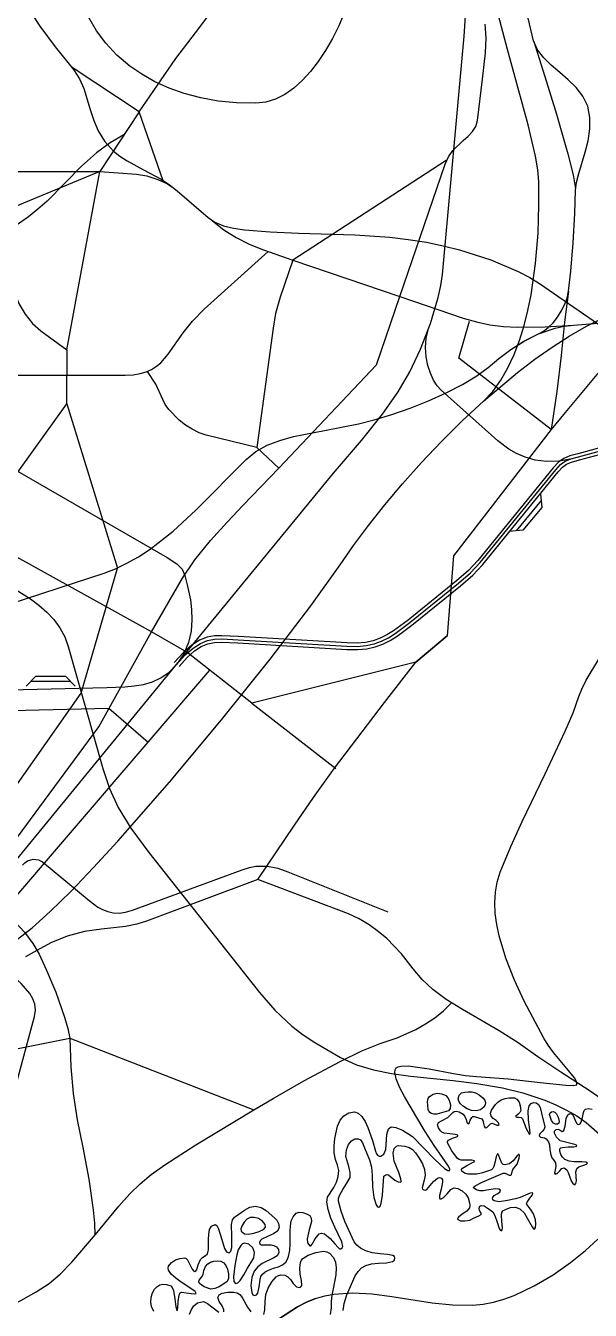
# Model space of a CAD drawing. Header units: inches. Extents: x 14835060 to 15200370, y 4673777 to 4962097.
# Drawn here: x 14918556 to 14933295, y 4712085 to 4745625 of the extents above; entities that cross this region are included whole.
import ezdxf

# ---------------------------------------------------------------- set-up
doc = ezdxf.new("R2010")
doc.units = ezdxf.units.IN
doc.header["$MEASUREMENT"] = 0
for name, color, linetype in [('100m', 7, 'Continuous'), ('200m', 7, 'Continuous'), ('9x', 7, 'Continuous'), ('9xx', 7, 'Continuous'), ('9xxÃ¦Â·Âµ', 7, 'Continuous'), ('9xÃ¦Â·Âµ', 7, 'Continuous'), ('Ã¥Â·ÂžÃ¥Â¢Âƒ', 7, 'Continuous'), ('Ã¦Â²Â³Ã¥Â·ÂÃ£ÂƒÂ»Ã¦Â¹Â–Ã¦Â²Â¼', 7, 'Continuous'), ('Ã¦ÂµÂ¦Ã¥Â·ÂžÃ¥Â¸Â‚Ã©ÂÂ“', 7, 'Continuous'), ('Ã¦ÂµÂ¦Ã¥Â·ÂžÃ¦Â¸Â¯Ã§Â·Âš', 7, 'Continuous'), ('Ã¦ÂµÂ¦Ã¥Â·ÂžÃ§Â’Â°Ã§Â·Âš', 7, 'Continuous'), ('Ã¨Â»ÂŠÃ¥Â»Â\xa0', 7, 'Continuous'), ('Ã¨Â‡ÂªÃ¨Â½Â‰Ã¨Â»ÂŠÃ©ÂÂ“Ã£ÂƒÂ»Ã§Â™Â»Ã¥Â±Â±Ã©ÂÂ“', 7, 'Continuous'), ('Ã©Â«Â˜Ã©Â€ÂŸÃ©ÂÂ“Ã¨Â·Â¯', 7, 'Continuous'), ('Ã©ÂÂ’Ã§Â©ÂºÃ¦Â€Â¥Ã¨Â¡ÂŒ', 7, 'Continuous')]:
    doc.layers.add(name, color=color, linetype=linetype)

msp = doc.modelspace()

# ---------------------------------------------------------------- linework, layer by layer
at = {"layer": '100m'}
for points in [[(14927020, 4746315), (14926730, 4745617), (14926564, 4745288), (14926385, 4744977), (14926194, 4744688), (14925991, 4744425), (14925777, 4744192), (14925552, 4743992), (14925318, 4743828), (14925075, 4743706), (14924824, 4743628), (14924566, 4743599)], [(14924566, 4743599), (14924059, 4743610), (14923579, 4743657), (14923125, 4743739), (14922697, 4743852), (14922297, 4743993), (14921926, 4744162), (14921584, 4744355), (14921272, 4744570), (14920935, 4744855), (14920645, 4745165), (14920402, 4745494), (14920207, 4745839)], [(14921901, 4712058), (14921841, 4712188), (14921823, 4712297), (14921835, 4712431), (14921869, 4712544), (14921920, 4712635), (14921981, 4712702), (14922055, 4712750), (14922138, 4712771), (14922233, 4712763), (14922344, 4712724), (14922383, 4712681), (14922411, 4712601), (14922447, 4712385), (14922473, 4712175), (14922507, 4712071), (14922527, 4712143), (14922537, 4712315), (14922560, 4712489), (14922585, 4712543), (14922623, 4712561), (14922872, 4712522), (14922958, 4712515), (14923002, 4712528), (14922982, 4712573), (14922896, 4712640), (14922617, 4712821), (14922471, 4712926), (14922351, 4713033), (14922281, 4713137), (14922272, 4713187), (14922284, 4713235), (14922362, 4713337), (14922465, 4713403), (14922584, 4713439), (14922712, 4713455), (14922749, 4713441), (14922782, 4713402), (14922843, 4713280), (14922903, 4713157), (14922934, 4713116), (14922967, 4713101), (14922998, 4713116), (14923020, 4713154), (14923057, 4713274), (14923118, 4713410), (14923171, 4713467), (14923244, 4713507), (14923300, 4713562), (14923324, 4713660), (14923328, 4713930), (14923333, 4714070), (14923355, 4714193), (14923407, 4714284), (14923501, 4714327), (14923549, 4714299), (14923590, 4714216), (14923665, 4713956), (14923748, 4713696), (14923801, 4713614), (14923864, 4713587), (14923914, 4713628), (14923935, 4713725), (14923933, 4714016), (14923931, 4714326), (14923954, 4714445), (14924005, 4714518), (14924264, 4714698), (14924409, 4714774), (14924554, 4714806), (14924699, 4714773), (14924833, 4714692), (14925063, 4714493), (14925113, 4714438), (14925159, 4714356), (14925176, 4714259), (14925140, 4714158), (14925028, 4714080), (14924866, 4714011), (14924720, 4713939), (14924674, 4713898), (14924658, 4713852), (14924671, 4713814), (14924706, 4713795), (14924821, 4713792), (14924966, 4713791), (14925037, 4713776), (14925102, 4713742), (14925159, 4713669), (14925163, 4713587), (14925119, 4713509), (14925030, 4713452), (14924731, 4713307), (14924615, 4713217), (14924521, 4713105), (14924460, 4712941), (14924434, 4712731), (14924456, 4712548), (14924489, 4712491), (14924537, 4712470), (14924585, 4712487), (14924617, 4712537), (14924649, 4712699), (14924675, 4712886), (14924698, 4712968), (14924736, 4713031), (14924805, 4713086), (14924890, 4713132), (14925027, 4713185), (14925152, 4713223), (14925262, 4713271), (14925350, 4713344), (14925407, 4713456), (14925447, 4713645), (14925463, 4713824), (14925463, 4714149), (14925467, 4714291), (14925488, 4714419), (14925535, 4714530), (14925620, 4714622), (14925693, 4714647), (14925789, 4714640), (14925888, 4714608), (14925972, 4714560), (14926012, 4714495), (14926014, 4714405), (14925955, 4714182), (14925904, 4713949), (14925915, 4713849), (14925969, 4713769), (14925997, 4713771), (14926031, 4713810), (14926113, 4713950), (14926220, 4714078), (14926282, 4714103), (14926352, 4714083), (14926503, 4713959), (14926622, 4713825), (14926713, 4713721), (14926749, 4713693), (14926779, 4713688), (14926816, 4713712), (14926832, 4713752), (14926809, 4713875), (14926628, 4714257), (14926525, 4714488), (14926450, 4714716), (14926417, 4714911), (14926438, 4715041), (14926597, 4715295), (14926667, 4715431), (14926716, 4715578), (14926726, 4715733), (14926694, 4715876), (14926647, 4716025), (14926610, 4716197), (14926607, 4716379), (14926628, 4716574), (14926697, 4716896), (14926763, 4717047), (14926864, 4717164), (14926993, 4717239), (14927142, 4717265), (14927239, 4717233), (14927330, 4717145), (14927414, 4717015), (14927490, 4716858), (14927613, 4716518), (14927690, 4716238), (14927715, 4716174), (14927748, 4716131), (14927787, 4716110), (14927828, 4716108), (14927907, 4716161), (14927958, 4716280), (14927984, 4716673), (14928031, 4716821), (14928100, 4716877), (14928218, 4716857), (14928388, 4716785), (14928656, 4716619), (14929232, 4716025), (14929488, 4715791), (14929575, 4715732), (14929623, 4715729), (14929626, 4715773), (14929592, 4715849), (14929436, 4716079), (14929215, 4716390), (14928984, 4716755), (14928736, 4717166), (14928441, 4717666), (14928317, 4717909), (14928230, 4718125), (14928195, 4718298), (14928202, 4718364), (14928229, 4718412), (14928277, 4718443), (14928345, 4718462), (14928538, 4718467), (14929085, 4718387), (14929727, 4718264), (14930040, 4718215), (14930324, 4718189), (14931148, 4718127), (14931989, 4718035), (14932652, 4717966), (14932856, 4717957), (14932944, 4717975), (14932941, 4718046), (14932881, 4718154), (14932642, 4718453), (14932337, 4718818), (14932195, 4719008), (14932079, 4719194), (14931572, 4720154), (14931315, 4720703), (14931087, 4721278), (14930912, 4721863), (14930852, 4722154), (14930814, 4722442), (14930801, 4722725), (14930816, 4723001), (14930862, 4723267), (14930943, 4723523), (14931221, 4724193), (14931517, 4724850), (14932113, 4726096), (14932637, 4727202), (14932843, 4727683), (14932996, 4728107), (14933072, 4728303), (14933188, 4728536), (14933521, 4729082)]]:
    msp.add_lwpolyline(points, dxfattribs=at)
at = {"layer": '200m'}
for points in [[(14929593, 4717289), (14929289, 4717209), (14929210, 4717205), (14929139, 4717223), (14929085, 4717266), (14929058, 4717332), (14929048, 4717535), (14929064, 4717612), (14929100, 4717668), (14929191, 4717726), (14929300, 4717752), (14929415, 4717741), (14929522, 4717690), (14929576, 4717635), (14929613, 4717569), (14929646, 4717448), (14929634, 4717351), (14929593, 4717289)], [(14930083, 4717342), (14929985, 4717403), (14929910, 4717474), (14929862, 4717545), (14929844, 4717609), (14929869, 4717706), (14929936, 4717760), (14930023, 4717783), (14930107, 4717790), (14930201, 4717786), (14930298, 4717762), (14930397, 4717713), (14930493, 4717632), (14930540, 4717571), (14930561, 4717512), (14930554, 4717451), (14930514, 4717388), (14930425, 4717323), (14930313, 4717297), (14930194, 4717305), (14930083, 4717342)], [(14926847, 4712084), (14926869, 4712261), (14926938, 4712487), (14927158, 4712983), (14927231, 4713100), (14927322, 4713192), (14927436, 4713258), (14927582, 4713301), (14927769, 4713317), (14927971, 4713325), (14928131, 4713359), (14928179, 4713397), (14928195, 4713453), (14928180, 4713491), (14928139, 4713517), (14928000, 4713542), (14927809, 4713557), (14927599, 4713589), (14927434, 4713640), (14927300, 4713709), (14927197, 4713789), (14927130, 4713876), (14926885, 4714402), (14926790, 4714675), (14926725, 4714935), (14926725, 4715006), (14926748, 4715082), (14926836, 4715241), (14926943, 4715402), (14927023, 4715553), (14927026, 4715680), (14926988, 4715839), (14926916, 4716099), (14926929, 4716272), (14926981, 4716415), (14927059, 4716514), (14927149, 4716560), (14927231, 4716566), (14927294, 4716539), (14927352, 4716454), (14927418, 4716288), (14927529, 4716011), (14927581, 4715822), (14927600, 4715614), (14927607, 4715307), (14927643, 4715031), (14927701, 4714836), (14927737, 4714785), (14927776, 4714774), (14927809, 4714807), (14927836, 4714877), (14927870, 4715094), (14927905, 4715586), (14927958, 4715626), (14928000, 4715631), (14928033, 4715617), (14928190, 4715484), (14928279, 4715436), (14928349, 4715430), (14928361, 4715458), (14928352, 4715517), (14928293, 4715685), (14928171, 4715977), (14928145, 4716184), (14928178, 4716308), (14928236, 4716368), (14928282, 4716386), (14928455, 4716368), (14928562, 4716336), (14928653, 4716284), (14928735, 4716195), (14928827, 4716060), (14928911, 4715907), (14928966, 4715765), (14928980, 4715617), (14928960, 4715479), (14928902, 4715282), (14928912, 4715250), (14928945, 4715227), (14928989, 4715222), (14929031, 4715241), (14929203, 4715446), (14929308, 4715534), (14929359, 4715550), (14929406, 4715537), (14929433, 4715496), (14929437, 4715427), (14929404, 4715250), (14929362, 4715081), (14929355, 4715023), (14929366, 4714996), (14929404, 4714998), (14929450, 4715026), (14929555, 4715129), (14929657, 4715237), (14929735, 4715287), (14929835, 4715263), (14929949, 4715201), (14930047, 4715115), (14930102, 4715021), (14930142, 4714887), (14930153, 4714820), (14930143, 4714758), (14930068, 4714676), (14929951, 4714596), (14929853, 4714521), (14929831, 4714486), (14929837, 4714453), (14929903, 4714424), (14930019, 4714420), (14930146, 4714441), (14930246, 4714488), (14930388, 4714554), (14930444, 4714584), (14930447, 4714618), (14930404, 4714688), (14930392, 4714754), (14930408, 4714804), (14930449, 4714825), (14930526, 4714810), (14930603, 4714764), (14930748, 4714657), (14930804, 4714558), (14930860, 4714386), (14930915, 4714225), (14930944, 4714175), (14930973, 4714160), (14930994, 4714184), (14931000, 4714239), (14930987, 4714403), (14930977, 4714575), (14930986, 4714641), (14931012, 4714679), (14931098, 4714725), (14931214, 4714767), (14931340, 4714778), (14931458, 4714733), (14931564, 4714626), (14931650, 4714493), (14931776, 4714262), (14931814, 4714211), (14931842, 4714206), (14931867, 4714249), (14931876, 4714330), (14931860, 4714449), (14931812, 4714603), (14931734, 4714730), (14931635, 4714847), (14931628, 4714874), (14931645, 4714912), (14931715, 4715010), (14931784, 4715104), (14931798, 4715137), (14931789, 4715156), (14931721, 4715142), (14931604, 4715091), (14931467, 4715033), (14931342, 4714998), (14931136, 4714953), (14930916, 4714920), (14930786, 4714941), (14930750, 4714973), (14930743, 4715022), (14930784, 4715079), (14930860, 4715128), (14930930, 4715173), (14930950, 4715218), (14930903, 4715248), (14930812, 4715255), (14930596, 4715222), (14930503, 4715205), (14930408, 4715208), (14930320, 4715230), (14930250, 4715271), (14930247, 4715300), (14930288, 4715338), (14930474, 4715433), (14931024, 4715666), (14931068, 4715663), (14931123, 4715639), (14931177, 4715614), (14931217, 4715610), (14931238, 4715635), (14931246, 4715675), (14931272, 4715758), (14931389, 4715901), (14931440, 4716060), (14931447, 4716130), (14931434, 4716162), (14931373, 4716111), (14931284, 4715991), (14931182, 4715911), (14931064, 4715882), (14931021, 4715892), (14930987, 4715924), (14930939, 4716028), (14930905, 4716131), (14930888, 4716162), (14930869, 4716169), (14930834, 4716102), (14930811, 4715972), (14930778, 4715837), (14930751, 4715786), (14930714, 4715756), (14930483, 4715677), (14930334, 4715641), (14930102, 4715636), (14930007, 4715662), (14929941, 4715714), (14929932, 4715758), (14929961, 4715800), (14930086, 4715877), (14930222, 4715941), (14930264, 4715966), (14930274, 4715985), (14930200, 4716006), (14930065, 4716004), (14929924, 4716008), (14929867, 4716021), (14929830, 4716045), (14929680, 4716253), (14929569, 4716455), (14929566, 4716496), (14929593, 4716529), (14929695, 4716579), (14929802, 4716617), (14929833, 4716635), (14929838, 4716655), (14929764, 4716679), (14929627, 4716690), (14929481, 4716712), (14929422, 4716734), (14929381, 4716768), (14929330, 4716853), (14929310, 4716928), (14929333, 4716989), (14929411, 4717031), (14929575, 4717119), (14929706, 4717249), (14929738, 4717272), (14929791, 4717281), (14929869, 4717263), (14929974, 4717207), (14930023, 4717146), (14930050, 4717065), (14930072, 4716991), (14930102, 4716950), (14930133, 4716975), (14930161, 4717047), (14930200, 4717120), (14930228, 4717141), (14930264, 4717143), (14930460, 4717084), (14930490, 4717042), (14930507, 4716966), (14930525, 4716890), (14930552, 4716847), (14930593, 4716860), (14930643, 4716907), (14930693, 4716953), (14930730, 4716968), (14930855, 4716920), (14930895, 4716916), (14930915, 4716928), (14930899, 4716982), (14930833, 4717039), (14930755, 4717096), (14930704, 4717151), (14930691, 4717231), (14930716, 4717309), (14930816, 4717460), (14930879, 4717522), (14930970, 4717578), (14931072, 4717618), (14931168, 4717634), (14931312, 4717630), (14931377, 4717597), (14931434, 4717517), (14931463, 4717422), (14931477, 4717300), (14931458, 4717248), (14931411, 4717203), (14931344, 4717141), (14931373, 4717128), (14931432, 4717127), (14931492, 4717120), (14931526, 4717087), (14931620, 4716831), (14931710, 4716677), (14931725, 4716711), (14931717, 4716800), (14931680, 4717056), (14931672, 4717291), (14931696, 4717422), (14931750, 4717484), (14931813, 4717511), (14931881, 4717502), (14931946, 4717459), (14931982, 4717381), (14932021, 4717236), (14932111, 4716876), (14932093, 4716815), (14932034, 4716754), (14931977, 4716695), (14931963, 4716638), (14931997, 4716604), (14932045, 4716594), (14932098, 4716588), (14932146, 4716562), (14932203, 4716485), (14932230, 4716406), (14932239, 4716274), (14932261, 4716141), (14932291, 4716069), (14932335, 4716015), (14932382, 4715938), (14932393, 4715842), (14932366, 4715709), (14932359, 4715664), (14932377, 4715638), (14932429, 4715657), (14932490, 4715722), (14932554, 4715786), (14932615, 4715805), (14932682, 4715754), (14932715, 4715679), (14932791, 4715462), (14932840, 4715392), (14932887, 4715365), (14932921, 4715393), (14932935, 4715466), (14932920, 4715699), (14932939, 4715788), (14932995, 4715835), (14933126, 4715878), (14933191, 4715903), (14933219, 4715927), (14933176, 4715950), (14933077, 4715961), (14932873, 4715965), (14932742, 4715979), (14932626, 4716024), (14932571, 4716081), (14932528, 4716157), (14932502, 4716236), (14932499, 4716304), (14932522, 4716327), (14932572, 4716340), (14932718, 4716349), (14932867, 4716353), (14932946, 4716375), (14932936, 4716394), (14932894, 4716412), (14932751, 4716450), (14932506, 4716512), (14932411, 4716608), (14932358, 4716712), (14932361, 4716765), (14932400, 4716805), (14932455, 4716818), (14932505, 4716788), (14932560, 4716751), (14932602, 4716779), (14932641, 4716893), (14932642, 4716893)], [(14932642, 4716893), (14932668, 4717095), (14932711, 4717187), (14932746, 4717214), (14932792, 4717220), (14932825, 4717204), (14932851, 4717169), (14932891, 4717068), (14932932, 4716972), (14932958, 4716942), (14932992, 4716935), (14933032, 4716956), (14933059, 4716997), (14933089, 4717120), (14933114, 4717249), (14933134, 4717301), (14933165, 4717334), (14933246, 4717355), (14933339, 4717334)], [(14932442, 4716946), (14932387, 4716949), (14932337, 4716974), (14932278, 4717040), (14932232, 4717200), (14932250, 4717240), (14932283, 4717265), (14932323, 4717273), (14932366, 4717261), (14932412, 4717214), (14932454, 4717127), (14932478, 4717019), (14932472, 4716971), (14932442, 4716946), (14932442, 4716946)], [(14924740, 4714409), (14924633, 4714479), (14924520, 4714511), (14924413, 4714505), (14924326, 4714463), (14924258, 4714390), (14924204, 4714300), (14924176, 4714213), (14924182, 4714151), (14924264, 4714084), (14924376, 4714071), (14924508, 4714096), (14924650, 4714144), (14924763, 4714199), (14924816, 4714259), (14924809, 4714328), (14924740, 4714409), (14924740, 4714409)], [(14924254, 4713011), (14924343, 4713182), (14924437, 4713327), (14924509, 4713459), (14924530, 4713593), (14924482, 4713720), (14924384, 4713808), (14924269, 4713835), (14924216, 4713819), (14924170, 4713779), (14924106, 4713666), (14924067, 4713536), (14924014, 4713257), (14923980, 4712958), (14923993, 4712841), (14924032, 4712789), (14924092, 4712806), (14924156, 4712861), (14924254, 4713011)], [(14923210, 4713125), (14923254, 4713230), (14923311, 4713300), (14923382, 4713344), (14923468, 4713371), (14923561, 4713380), (14923649, 4713364), (14923724, 4713322), (14923780, 4713257), (14923823, 4713157), (14923851, 4713030), (14923852, 4712909), (14923810, 4712825), (14923609, 4712700), (14923491, 4712653), (14923390, 4712639), (14923215, 4712698), (14923090, 4712783), (14923073, 4712825), (14923087, 4712872), (14923156, 4712957), (14923191, 4713024), (14923210, 4713125)], [(14924776, 4711978), (14924800, 4712096), (14924807, 4712312), (14924826, 4712495), (14924883, 4712661), (14924980, 4712828), (14925097, 4712957), (14925157, 4712996), (14925216, 4713012), (14925317, 4713003), (14925397, 4712962), (14925467, 4712888), (14925539, 4712783), (14925623, 4712696), (14925706, 4712678), (14925739, 4712696), (14925761, 4712732), (14925759, 4712860), (14925725, 4713029), (14925710, 4713193), (14925727, 4713335), (14925753, 4713392), (14925793, 4713437), (14925933, 4713521), (14926129, 4713597), (14926330, 4713627), (14926418, 4713612), (14926489, 4713573), (14926587, 4713462), (14926643, 4713340), (14926662, 4713194), (14926651, 4713012), (14926578, 4712642), (14926546, 4712477), (14926532, 4712317), (14926527, 4712146), (14926504, 4711977)], [(14922831, 4711986), (14922881, 4712105), (14922944, 4712205), (14923041, 4712278), (14923196, 4712317), (14923304, 4712265), (14923453, 4712146), (14923597, 4712034)], [(14923726, 4712049), (14923731, 4712097), (14923682, 4712205), (14923609, 4712316), (14923574, 4712419), (14923609, 4712488), (14923682, 4712531), (14923833, 4712563), (14923977, 4712562), (14924077, 4712541), (14924148, 4712496), (14924206, 4712418), (14924344, 4712170), (14924435, 4712046)]]:
    msp.add_lwpolyline(points, dxfattribs=at)
at = {"layer": '9x'}
for points in [[(14918756, 4745862), (14918921, 4745611), (14919324, 4745074), (14919801, 4744481), (14919961, 4744240), (14920075, 4743981), (14920242, 4743433), (14920332, 4743153), (14920450, 4742876), (14920615, 4742607), (14920845, 4742351), (14921010, 4742219), (14921201, 4742096), (14921634, 4741863), (14922089, 4741614), (14922307, 4741474), (14922509, 4741316), (14923315, 4740613), (14923497, 4740493), (14923720, 4740403), (14923979, 4740338), (14924271, 4740293), (14924935, 4740241), (14925674, 4740210), (14927149, 4740165), (14928058, 4740101), (14928536, 4740046), (14929020, 4739969), (14929453, 4739880), (14929881, 4739772), (14930696, 4739510), (14931412, 4739208), (14931714, 4739049), (14931971, 4738890), (14933507, 4737836)], [(14931938, 4737576), (14932069, 4737647), (14932198, 4737746), (14932322, 4737869), (14932437, 4738011), (14932538, 4738169), (14932623, 4738338), (14932688, 4738513), (14932728, 4738691), (14932787, 4739215), (14932845, 4739953), (14932890, 4740720), (14932908, 4741332), (14932932, 4741530), (14932994, 4741766), (14933162, 4742322), (14933237, 4742623), (14933283, 4742930), (14933285, 4743232), (14933226, 4743523), (14933101, 4743784), (14932925, 4744011), (14932717, 4744214), (14932495, 4744404), (14932276, 4744591), (14932078, 4744785), (14931919, 4744995), (14931816, 4745233), (14931639, 4745968)], [(14914940, 4729485), (14920605, 4731333), (14920900, 4731445), (14921200, 4731588), (14921502, 4731761), (14921805, 4731961), (14922407, 4732431), (14922994, 4732978), (14924313, 4734303), (14924564, 4734508), (14924856, 4734670), (14925186, 4734797), (14925548, 4734898), (14926355, 4735060), (14927241, 4735228), (14927655, 4735330), (14928112, 4735470), (14928590, 4735639), (14929071, 4735832), (14929535, 4736041), (14929962, 4736261), (14930333, 4736484), (14930627, 4736703), (14930909, 4736937), (14931222, 4737170), (14931565, 4737389), (14931938, 4737576), (14932378, 4737729), (14932612, 4737779), (14932859, 4737809), (14935008, 4737978)], [(14907341, 4713818), (14911799, 4715013), (14911957, 4715069), (14912111, 4715149), (14912256, 4715247), (14912382, 4715358), (14913252, 4716224), (14913342, 4716334), (14913406, 4716454), (14913444, 4716574), (14913457, 4716685), (14913457, 4718884), (14915447, 4721712), (14920005, 4728194), (14920956, 4731461)]]:
    msp.add_lwpolyline(points, dxfattribs=at)
at = {"layer": '9xx'}
for points in [[(14906493, 4746336), (14910908, 4743787), (14911500, 4743467), (14912298, 4743077), (14913159, 4742705), (14913570, 4742552), (14913944, 4742436), (14914827, 4742234), (14915932, 4742033), (14917037, 4741878), (14917520, 4741832), (14917920, 4741816), (14920489, 4741816), (14921450, 4741751), (14921719, 4741703), (14922004, 4741609), (14922254, 4741494), (14922422, 4741387)], [(14917264, 4722982), (14919045, 4725392), (14920463, 4727319), (14921837, 4729801), (14922647, 4731204), (14922969, 4731678), (14923382, 4732184), (14923821, 4732674), (14924223, 4733099), (14925160, 4734076), (14927712, 4736766), (14928321, 4738553), (14929502, 4742011), (14929592, 4742205), (14929709, 4742365), (14929980, 4742624), (14930110, 4742740), (14930223, 4742861), (14930307, 4742993), (14930351, 4743148), (14930480, 4744232), (14930555, 4744914), (14930573, 4745310), (14930547, 4745665)], [(14931822, 4745215), (14932153, 4744156), (14932413, 4743311), (14932706, 4742277), (14932848, 4741730), (14932908, 4741362)], [(14922144, 4741570), (14921520, 4743373), (14919767, 4744532)], [(14921520, 4743373), (14920489, 4741816), (14917671, 4740656), (14916812, 4740656)], [(14929536, 4742104), (14925533, 4739503), (14925203, 4738535), (14925078, 4738111), (14925012, 4737726), (14924593, 4734614), (14923271, 4734937), (14923086, 4734998), (14922903, 4735087), (14922727, 4735198), (14922564, 4735325), (14922294, 4735601), (14922198, 4735737), (14922134, 4735864), (14921953, 4736269), (14921737, 4736595)], [(14919632, 4737165), (14920489, 4741816)], [(14907774, 4741472), (14910246, 4740045), (14915276, 4736500), (14919632, 4736500), (14921151, 4736500), (14921360, 4736511), (14921543, 4736540), (14921703, 4736588), (14921844, 4736652), (14921969, 4736732), (14922081, 4736825), (14922279, 4737049), (14922665, 4737602), (14922906, 4737911), (14923213, 4738226), (14924888, 4739733)], [(14917671, 4740656), (14918290, 4738595), (14918388, 4738357), (14918541, 4738097), (14918733, 4737851), (14918947, 4737655), (14919632, 4737165), (14919632, 4736500)], [(14923432, 4740530), (14923732, 4740293), (14924048, 4740091), (14924388, 4739919), (14924763, 4739771), (14925533, 4739503), (14928321, 4738553)], [(14932728, 4738691), (14932624, 4737882), (14932531, 4737011), (14932423, 4736078), (14932272, 4735083), (14929722, 4731784), (14929558, 4729693), (14928743, 4729011), (14924463, 4727939), (14922764, 4729267), (14921837, 4729801), (14917202, 4732367), (14912620, 4732051), (14909453, 4732012)], [(14928321, 4738553), (14929980, 4737988), (14930320, 4737889), (14930669, 4737819), (14931025, 4737775), (14931386, 4737752), (14932120, 4737759), (14932859, 4737809)], [(14935008, 4737978), (14934902, 4737938), (14934759, 4737841), (14934387, 4737508), (14933941, 4737043), (14933468, 4736514), (14932635, 4735529), (14932272, 4735083), (14929859, 4736947), (14930143, 4737910)], [(14911013, 4723750), (14911510, 4724441), (14914439, 4728521), (14919632, 4735752), (14919632, 4736500)], [(14919632, 4735752), (14920956, 4731461)], [(14925160, 4734076), (14924593, 4734614)], [(14924620, 4723335), (14925570, 4724748), (14926067, 4725471), (14926619, 4726236), (14927925, 4727952), (14928743, 4729011), (14929558, 4729693)], [(14908988, 4728932), (14910776, 4727648), (14917657, 4722707), (14918006, 4722456), (14918270, 4722231), (14918525, 4721955), (14918746, 4721662), (14918910, 4721387), (14919094, 4720985), (14919341, 4720388), (14919571, 4719741), (14919655, 4719445), (14919706, 4719192)], [(14914658, 4724835), (14915419, 4725896), (14916722, 4727708), (14920725, 4727804)], [(14924463, 4727939), (14926649, 4726232)], [(14924620, 4723335), (14921711, 4722248), (14921456, 4722170), (14921162, 4722108), (14920533, 4722037), (14920094, 4721976), (14919642, 4721853), (14919215, 4721682), (14918851, 4721480), (14918548, 4721313)], [(14933688, 4717532), (14933291, 4717804), (14932521, 4718300), (14931924, 4718700), (14931409, 4719067), (14930915, 4719383), (14929960, 4719939), (14929533, 4720203), (14929187, 4720459), (14928905, 4720722), (14928671, 4721005), (14928368, 4721390), (14927983, 4721789), (14927761, 4721979), (14927520, 4722153), (14927259, 4722307), (14926979, 4722433), (14924620, 4723335)], [(14919706, 4719192), (14924512, 4717317), (14925015, 4717615), (14925815, 4718076), (14926761, 4718585), (14927329, 4718861), (14927807, 4719049), (14928249, 4719199), (14928744, 4719421), (14928994, 4719561), (14929234, 4719721), (14929459, 4719903), (14929660, 4720107)], [(14919706, 4719192), (14919734, 4718439), (14919791, 4717744), (14919897, 4717056), (14920047, 4716334), (14920201, 4715511), (14920320, 4714710), (14920354, 4714357), (14920365, 4714055)], [(14910849, 4710140), (14911464, 4710453), (14912374, 4710884), (14913391, 4711326), (14913881, 4711516), (14914327, 4711668), (14916493, 4711469), (14916804, 4711595), (14917545, 4711914), (14918428, 4712340), (14918833, 4712565), (14919165, 4712783), (14919456, 4713032), (14919759, 4713342), (14920380, 4714067), (14920988, 4714802), (14921274, 4715123), (14921541, 4715388), (14921834, 4715627), (14922185, 4715883), (14922993, 4716409), (14924512, 4717317)]]:
    msp.add_lwpolyline(points, dxfattribs=at)
at = {"layer": '9xxÃ¦Â·Âµ'}
for points in [[(14906493, 4746336), (14910908, 4743787), (14911500, 4743467), (14912298, 4743077), (14913159, 4742705), (14913570, 4742552), (14913944, 4742436), (14914827, 4742234), (14915932, 4742033), (14917037, 4741878), (14917520, 4741832), (14917920, 4741816), (14920489, 4741816), (14921450, 4741751), (14921719, 4741703), (14922004, 4741609), (14922254, 4741494), (14922422, 4741387)], [(14917264, 4722982), (14919045, 4725392), (14920463, 4727319), (14921837, 4729801), (14922647, 4731204), (14922969, 4731678), (14923382, 4732184), (14923821, 4732674), (14924223, 4733099), (14925160, 4734076), (14927712, 4736766), (14928321, 4738553), (14929502, 4742011), (14929592, 4742205), (14929709, 4742365), (14929980, 4742624), (14930110, 4742740), (14930223, 4742861), (14930307, 4742993), (14930351, 4743148), (14930480, 4744232), (14930555, 4744914), (14930573, 4745310), (14930547, 4745665)], [(14931822, 4745215), (14932153, 4744156), (14932413, 4743311), (14932706, 4742277), (14932848, 4741730), (14932908, 4741362)], [(14922144, 4741570), (14921520, 4743373), (14919767, 4744532)], [(14921520, 4743373), (14920489, 4741816), (14917671, 4740656), (14916812, 4740656)], [(14929536, 4742104), (14925533, 4739503), (14925203, 4738535), (14925078, 4738111), (14925012, 4737726), (14924593, 4734614), (14923271, 4734937), (14923086, 4734998), (14922903, 4735087), (14922727, 4735198), (14922564, 4735325), (14922294, 4735601), (14922198, 4735737), (14922134, 4735864), (14921953, 4736269), (14921737, 4736595)], [(14919632, 4737165), (14920489, 4741816)], [(14907774, 4741472), (14910246, 4740045), (14915276, 4736500), (14919632, 4736500), (14921151, 4736500), (14921360, 4736511), (14921543, 4736540), (14921703, 4736588), (14921844, 4736652), (14921969, 4736732), (14922081, 4736825), (14922279, 4737049), (14922665, 4737602), (14922906, 4737911), (14923213, 4738226), (14924888, 4739733)], [(14917671, 4740656), (14918290, 4738595), (14918388, 4738357), (14918541, 4738097), (14918733, 4737851), (14918947, 4737655), (14919632, 4737165), (14919632, 4736500)], [(14923432, 4740530), (14923732, 4740293), (14924048, 4740091), (14924388, 4739919), (14924763, 4739771), (14925533, 4739503), (14928321, 4738553)], [(14932728, 4738691), (14932624, 4737882), (14932531, 4737011), (14932423, 4736078), (14932272, 4735083), (14929722, 4731784), (14929558, 4729693), (14928743, 4729011), (14924463, 4727939), (14922764, 4729267), (14921837, 4729801), (14917202, 4732367), (14912620, 4732051), (14909453, 4732012)], [(14928321, 4738553), (14929980, 4737988), (14930320, 4737889), (14930669, 4737819), (14931025, 4737775), (14931386, 4737752), (14932120, 4737759), (14932859, 4737809)], [(14932272, 4735083), (14929859, 4736947), (14930143, 4737910)], [(14935008, 4737978), (14934902, 4737938), (14934759, 4737841), (14934387, 4737508), (14933941, 4737043), (14933468, 4736514), (14932635, 4735529), (14932272, 4735083)], [(14911013, 4723750), (14911510, 4724441), (14914439, 4728521), (14919632, 4735752), (14919632, 4736500)], [(14919632, 4735752), (14920956, 4731461)], [(14925160, 4734076), (14924593, 4734614)], [(14924620, 4723335), (14925570, 4724748), (14926067, 4725471), (14926619, 4726236), (14927925, 4727952), (14928743, 4729011), (14929558, 4729693)], [(14908988, 4728932), (14910776, 4727648), (14917657, 4722707), (14918006, 4722456), (14918270, 4722231), (14918525, 4721955), (14918746, 4721662), (14918910, 4721387), (14919094, 4720985), (14919341, 4720388), (14919571, 4719741), (14919655, 4719445), (14919706, 4719192)], [(14914658, 4724835), (14915419, 4725896), (14916722, 4727708), (14920725, 4727804)], [(14924463, 4727939), (14926649, 4726232)], [(14924620, 4723335), (14921711, 4722248), (14921456, 4722170), (14921162, 4722108), (14920533, 4722037), (14920094, 4721976), (14919642, 4721853), (14919215, 4721682), (14918851, 4721480), (14918548, 4721313)], [(14933688, 4717532), (14933291, 4717804), (14932521, 4718300), (14931924, 4718700), (14931409, 4719067), (14930915, 4719383), (14929960, 4719939), (14929533, 4720203), (14929187, 4720459), (14928905, 4720722), (14928671, 4721005), (14928368, 4721390), (14927983, 4721789), (14927761, 4721979), (14927520, 4722153), (14927259, 4722307), (14926979, 4722433), (14924620, 4723335)], [(14919706, 4719192), (14924512, 4717317), (14925015, 4717615), (14925815, 4718076), (14926761, 4718585), (14927329, 4718861), (14927807, 4719049), (14928249, 4719199), (14928744, 4719421), (14928994, 4719561), (14929234, 4719721), (14929459, 4719903), (14929660, 4720107)], [(14919706, 4719192), (14919734, 4718439), (14919791, 4717744), (14919897, 4717056), (14920047, 4716334), (14920201, 4715511), (14920320, 4714710), (14920354, 4714357), (14920365, 4714055)], [(14910849, 4710140), (14911464, 4710453), (14912374, 4710884), (14913391, 4711326), (14913881, 4711516), (14914327, 4711668), (14916493, 4711469), (14916804, 4711595), (14917545, 4711914), (14918428, 4712340), (14918833, 4712565), (14919165, 4712783), (14919456, 4713032), (14919759, 4713342), (14920380, 4714067), (14920988, 4714802), (14921274, 4715123), (14921541, 4715388), (14921834, 4715627), (14922185, 4715883), (14922993, 4716409), (14924512, 4717317)]]:
    msp.add_lwpolyline(points, dxfattribs=at)
at = {"layer": '9xÃ¦Â·Âµ'}
for points in [[(14918756, 4745862), (14918921, 4745611), (14919324, 4745074), (14919801, 4744481), (14919961, 4744240), (14920075, 4743981), (14920242, 4743433), (14920332, 4743153), (14920450, 4742876), (14920615, 4742607), (14920845, 4742351), (14921010, 4742219), (14921201, 4742096), (14921634, 4741863), (14922089, 4741614), (14922307, 4741474), (14922509, 4741316), (14923315, 4740613), (14923497, 4740493), (14923720, 4740403), (14923979, 4740338), (14924271, 4740293), (14924935, 4740241), (14925674, 4740210), (14927149, 4740165), (14928058, 4740101), (14928536, 4740046), (14929020, 4739969), (14929453, 4739880), (14929881, 4739772), (14930696, 4739510), (14931412, 4739208), (14931714, 4739049), (14931971, 4738890), (14933507, 4737836)], [(14931938, 4737576), (14932069, 4737647), (14932198, 4737746), (14932322, 4737869), (14932437, 4738011), (14932538, 4738169), (14932623, 4738338), (14932688, 4738513), (14932728, 4738691), (14932787, 4739215), (14932845, 4739953), (14932890, 4740720), (14932908, 4741332), (14932932, 4741530), (14932994, 4741766), (14933162, 4742322), (14933237, 4742623), (14933283, 4742930), (14933285, 4743232), (14933226, 4743523), (14933101, 4743784), (14932925, 4744011), (14932717, 4744214), (14932495, 4744404), (14932276, 4744591), (14932078, 4744785), (14931919, 4744995), (14931816, 4745233), (14931639, 4745968)], [(14914940, 4729485), (14920605, 4731333), (14920900, 4731445), (14921200, 4731588), (14921502, 4731761), (14921805, 4731961), (14922407, 4732431), (14922994, 4732978), (14924313, 4734303), (14924564, 4734508), (14924856, 4734670), (14925186, 4734797), (14925548, 4734898), (14926355, 4735060), (14927241, 4735228), (14927655, 4735330), (14928112, 4735470), (14928590, 4735639), (14929071, 4735832), (14929535, 4736041), (14929962, 4736261), (14930333, 4736484), (14930627, 4736703), (14930909, 4736938), (14931221, 4737171), (14931563, 4737389), (14931938, 4737576), (14932379, 4737728), (14932614, 4737779), (14932859, 4737809), (14935008, 4737978)], [(14907341, 4713818), (14911799, 4715013), (14911957, 4715069), (14912111, 4715149), (14912256, 4715247), (14912382, 4715358), (14913252, 4716224), (14913342, 4716334), (14913406, 4716454), (14913444, 4716574), (14913457, 4716685), (14913457, 4718884), (14915447, 4721712), (14920005, 4728194), (14920956, 4731461)]]:
    msp.add_lwpolyline(points, dxfattribs=at)
at = {"layer": 'Ã¥Â·ÂžÃ¥Â¢Âƒ'}
msp.add_lwpolyline([(14925178, 4711871), (14925652, 4712173), (14925889, 4712294), (14926124, 4712390), (14926362, 4712460), (14926603, 4712507), (14927096, 4712540), (14927600, 4712512), (14928115, 4712445), (14929166, 4712280), (14929698, 4712226), (14930232, 4712220), (14930501, 4712247), (14930771, 4712301), (14931041, 4712378), (14931309, 4712475), (14931831, 4712721), (14932324, 4713014), (14932775, 4713331), (14933168, 4713648), (14933491, 4713942)], dxfattribs=at)
at = {"layer": 'Ã¦Â²Â³Ã¥Â·ÂÃ£ÂƒÂ»Ã¦Â¹Â–Ã¦Â²Â¼'}
for points in [[(14918338, 4721778), (14918726, 4722073), (14919196, 4722494), (14919735, 4723023), (14920329, 4723643), (14920965, 4724336), (14922311, 4725875), (14923669, 4727504), (14924934, 4729083), (14926000, 4730478), (14926763, 4731549), (14927110, 4732049), (14927501, 4732574), (14927931, 4733115), (14928396, 4733665), (14928890, 4734219), (14929410, 4734767), (14929951, 4735304), (14930508, 4735822), (14930746, 4736076), (14930958, 4736366), (14931144, 4736688), (14931307, 4737036), (14931447, 4737406), (14931567, 4737794), (14931667, 4738193), (14931750, 4738601), (14931868, 4739419), (14931932, 4740211), (14931955, 4740937), (14931948, 4741560), (14931922, 4741864), (14931864, 4742215), (14931675, 4743036), (14931132, 4744999), (14930855, 4746052)], [(14930508, 4735822), (14931397, 4736574), (14931847, 4736917), (14932298, 4737235), (14932746, 4737523), (14933191, 4737778), (14933630, 4737996), (14934061, 4738175), (14935120, 4738535), (14936322, 4738874), (14936962, 4739027), (14937621, 4739164), (14938292, 4739281), (14938970, 4739375), (14939649, 4739442), (14940324, 4739478), (14940988, 4739480), (14941636, 4739444), (14942262, 4739366), (14942861, 4739243), (14943426, 4739072), (14943951, 4738847)]]:
    msp.add_lwpolyline(points, dxfattribs=at)
at = {"layer": 'Ã¦ÂµÂ¦Ã¥Â·ÂžÃ¥Â¸Â‚Ã©ÂÂ“'}
for points in [[(14900842, 4730235), (14900967, 4730186), (14901311, 4730026), (14901832, 4729741), (14902487, 4729311), (14907349, 4725819), (14907917, 4725412), (14917260, 4718704), (14919706, 4719192)], [(14917959, 4722493), (14923360, 4728800)], [(14920725, 4727804), (14921752, 4726922)]]:
    msp.add_lwpolyline(points, dxfattribs=at)
at = {"layer": 'Ã¦ÂµÂ¦Ã¥Â·ÂžÃ¦Â¸Â¯Ã§Â·Âš'}
msp.add_lwpolyline([(14911271, 4711746), (14911807, 4712092), (14917076, 4715555), (14917312, 4715721), (14917497, 4715875), (14917642, 4716026), (14917754, 4716182), (14917841, 4716350), (14917914, 4716537), (14918049, 4717002), (14918787, 4719756), (14918810, 4719920), (14918794, 4720074), (14918743, 4720220), (14918663, 4720359), (14918437, 4720620), (14918158, 4720868), (14917869, 4721115), (14917614, 4721372), (14917513, 4721508), (14917436, 4721650), (14917388, 4721800), (14917376, 4721959)], dxfattribs=at)
msp.add_lwpolyline([(14911271, 4711746), (14911807, 4712092), (14917076, 4715555), (14917312, 4715721), (14917497, 4715875), (14917642, 4716026), (14917754, 4716182), (14917841, 4716350), (14917914, 4716537), (14918049, 4717002), (14918787, 4719756), (14918810, 4719920), (14918794, 4720074), (14918743, 4720220), (14918663, 4720359), (14918437, 4720620), (14918158, 4720868), (14917869, 4721115), (14917614, 4721372), (14917513, 4721508), (14917436, 4721650), (14917388, 4721800), (14917376, 4721959)], dxfattribs=at)
at = {"layer": 'Ã¦ÂµÂ¦Ã¥Â·ÂžÃ§Â’Â°Ã§Â·Âš'}
msp.add_lwpolyline([(14894574, 4743590), (14898425, 4742576), (14907100, 4740251), (14907608, 4740080), (14908109, 4739861), (14908559, 4739633), (14908914, 4739435), (14922250, 4731736), (14922505, 4731573), (14922641, 4731434), (14922712, 4731269), (14922772, 4731027), (14922854, 4730637), (14922885, 4730386), (14922895, 4730111), (14922873, 4729820), (14922806, 4729522), (14922684, 4729228), (14922496, 4728946)], dxfattribs=at)
msp.add_lwpolyline([(14894574, 4743590), (14898425, 4742576), (14907100, 4740251), (14907608, 4740080), (14908109, 4739861), (14908559, 4739633), (14908914, 4739435), (14922250, 4731736), (14922505, 4731573), (14922641, 4731434), (14922712, 4731269), (14922772, 4731027), (14922854, 4730637), (14922885, 4730386), (14922895, 4730111), (14922873, 4729820), (14922806, 4729522), (14922684, 4729228), (14922496, 4728946)], dxfattribs=at)
at = {"layer": 'Ã¨Â»ÂŠÃ¥Â»Â\xa0'}
for points in [[(14931993, 4733405), (14932027, 4733044), (14931537, 4732450), (14931176, 4732415), (14931176, 4732415)], [(14932010, 4733224), (14931357, 4732433)], [(14918565, 4728382), (14918822, 4728639), (14919592, 4728639), (14919849, 4728382), (14919849, 4728382)], [(14918694, 4728510), (14919720, 4728510)]]:
    msp.add_lwpolyline(points, dxfattribs=at)
at = {"layer": 'Ã¨Â‡ÂªÃ¨Â½Â‰Ã¨Â»ÂŠÃ©ÂÂ“Ã£ÂƒÂ»Ã§Â™Â»Ã¥Â±Â±Ã©ÂÂ“'}
for points in [[(14921520, 4743373), (14922477, 4744769), (14923103, 4745587), (14923353, 4745924)], [(14921115, 4742772), (14920761, 4742570), (14920403, 4742302), (14920017, 4741955), (14919579, 4741512), (14919114, 4741045), (14918877, 4740832), (14918629, 4740634), (14918364, 4740450), (14918075, 4740283), (14917756, 4740130), (14917400, 4739994), (14917047, 4739862), (14916736, 4739723), (14916462, 4739571), (14916220, 4739403), (14916007, 4739216), (14915817, 4739005), (14915646, 4738768), (14915490, 4738500), (14913352, 4740006)], [(14926124, 4712390), (14925889, 4712294), (14925652, 4712173), (14925178, 4711871)]]:
    msp.add_lwpolyline(points, dxfattribs=at)
at = {"layer": 'Ã©Â«Â˜Ã©Â€ÂŸÃ©ÂÂ“Ã¨Â·Â¯'}
for points in [[(14918213, 4730954), (14918684, 4730658), (14918903, 4730493), (14919106, 4730314), (14919288, 4730119), (14919446, 4729905), (14919574, 4729670), (14919669, 4729413), (14920569, 4726232), (14920743, 4725711), (14920971, 4725210), (14921298, 4724671), (14921770, 4724035), (14924662, 4720386), (14925062, 4719924), (14925507, 4719507), (14925766, 4719306), (14926058, 4719104), (14926775, 4718682), (14927194, 4718494), (14927636, 4718361), (14928104, 4718268), (14928604, 4718200), (14929713, 4718083), (14930332, 4718003), (14931000, 4717890), (14931532, 4717763), (14932105, 4717572), (14932392, 4717452), (14932672, 4717314), (14932939, 4717159), (14933188, 4716985)], [(14918213, 4730954), (14918684, 4730658), (14918903, 4730493), (14919106, 4730314), (14919288, 4730119), (14919446, 4729905), (14919574, 4729670), (14919669, 4729413), (14920569, 4726232), (14920743, 4725711), (14920971, 4725210), (14921298, 4724671), (14921770, 4724035), (14924662, 4720386), (14925062, 4719924), (14925507, 4719507), (14925766, 4719306), (14926058, 4719104), (14926775, 4718682), (14927194, 4718494), (14927636, 4718361), (14928104, 4718268), (14928604, 4718200), (14929713, 4718083), (14930332, 4718003), (14931000, 4717890), (14931532, 4717763), (14932105, 4717572), (14932392, 4717452), (14932672, 4717314), (14932939, 4717159), (14933188, 4716985)], [(14933188, 4716985), (14933601, 4716626), (14933990, 4716213), (14934352, 4715764), (14934688, 4715294), (14934994, 4714821), (14935271, 4714361), (14935729, 4713545)]]:
    msp.add_lwpolyline(points, dxfattribs=at)
at = {"layer": 'Ã©ÂÂ’Ã§Â©ÂºÃ¦Â€Â¥Ã¨Â¡ÂŒ'}
for points in [[(14922496, 4728946), (14926595, 4733946), (14927320, 4734798), (14927867, 4735486), (14928275, 4736064), (14928584, 4736588), (14928862, 4737175), (14929123, 4737850), (14929327, 4738527), (14929396, 4738842), (14929437, 4739125), (14930005, 4745355), (14930041, 4745881), (14930033, 4746312), (14929986, 4746730), (14929906, 4747218), (14929620, 4748846)], [(14922496, 4728946), (14926595, 4733946), (14927320, 4734798), (14927867, 4735486), (14928275, 4736064), (14928584, 4736588), (14928862, 4737175), (14929123, 4737850), (14929327, 4738527), (14929396, 4738842), (14929437, 4739125), (14930005, 4745355), (14930041, 4745881), (14930033, 4746312), (14929986, 4746730), (14929906, 4747218), (14929620, 4748846)], [(14932829, 4734317), (14932474, 4734251), (14932149, 4734243), (14931855, 4734282), (14931593, 4734357), (14931364, 4734456), (14931169, 4734569), (14930882, 4734788), (14929401, 4736107), (14929300, 4736218), (14929204, 4736368), (14929120, 4736550), (14929052, 4736757), (14929008, 4736983), (14928992, 4737221), (14929011, 4737467), (14929070, 4737712)], [(14932829, 4734317), (14932474, 4734251), (14932149, 4734243), (14931855, 4734282), (14931593, 4734357), (14931364, 4734456), (14931169, 4734569), (14930882, 4734788), (14929401, 4736107), (14929300, 4736218), (14929204, 4736368), (14929120, 4736550), (14929052, 4736757), (14929008, 4736983), (14928992, 4737221), (14929011, 4737467), (14929070, 4737712)], [(14934146, 4734766), (14932966, 4734450), (14932756, 4734391), (14932600, 4734327), (14932468, 4734232), (14932328, 4734080), (14930356, 4731666), (14930113, 4731404), (14929801, 4731134), (14928536, 4730107), (14928160, 4729826), (14927986, 4729717), (14927812, 4729630), (14927629, 4729565), (14927429, 4729522), (14927205, 4729503), (14926948, 4729508), (14924108, 4729675), (14923680, 4729699), (14923484, 4729692), (14923292, 4729656), (14923097, 4729580), (14922893, 4729453), (14922673, 4729263), (14922432, 4728999)], [(14922496, 4728946), (14922723, 4729196), (14922928, 4729376), (14923118, 4729498), (14923300, 4729571), (14923483, 4729607), (14923673, 4729615), (14924103, 4729592), (14926943, 4729425), (14927210, 4729420), (14927444, 4729441), (14927653, 4729486), (14927845, 4729554), (14928026, 4729645), (14928205, 4729757), (14928587, 4730041), (14929854, 4731069), (14930171, 4731344), (14930421, 4731613), (14932392, 4734027), (14932520, 4734167), (14932638, 4734253), (14932782, 4734312), (14932988, 4734370), (14934168, 4734686)], [(14922496, 4728946), (14922723, 4729196), (14922928, 4729376), (14923118, 4729498), (14923300, 4729571), (14923483, 4729607), (14923673, 4729615), (14924103, 4729592), (14926943, 4729425), (14927210, 4729420), (14927444, 4729441), (14927653, 4729486), (14927845, 4729554), (14928026, 4729645), (14928205, 4729757), (14928587, 4730041), (14929854, 4731069), (14930171, 4731344), (14930421, 4731613), (14932392, 4734027), (14932520, 4734167), (14932638, 4734253), (14932782, 4734312), (14932988, 4734370), (14934168, 4734686)], [(14922560, 4728893), (14922772, 4729128), (14922962, 4729299), (14923138, 4729415), (14923309, 4729486), (14923481, 4729521), (14923665, 4729530), (14924098, 4729509), (14926938, 4729342), (14927215, 4729337), (14927459, 4729359), (14927678, 4729407), (14927877, 4729478), (14928066, 4729572), (14928251, 4729687), (14928639, 4729976), (14929906, 4731004), (14930228, 4731283), (14930485, 4731560), (14932457, 4733975), (14932571, 4734102), (14932675, 4734180), (14932808, 4734233), (14933009, 4734289), (14934189, 4734605)], [(14912101, 4728932), (14912707, 4728942), (14913239, 4728933), (14913493, 4728901), (14913748, 4728841), (14914010, 4728745), (14914286, 4728606), (14914732, 4728359), (14915013, 4728244), (14915253, 4728213), (14915575, 4728220), (14920675, 4728348), (14921148, 4728365), (14921389, 4728387), (14921628, 4728428), (14921863, 4728496), (14922088, 4728600), (14922300, 4728747), (14922496, 4728946)], [(14914325, 4717253), (14914581, 4717375), (14914826, 4717520), (14915061, 4717685), (14915285, 4717867), (14915700, 4718270), (14916068, 4718702), (14916389, 4719138), (14916661, 4719553), (14917054, 4720214), (14917149, 4720402), (14917219, 4720592), (14917305, 4720976), (14917343, 4721364), (14917362, 4721755), (14917393, 4722148), (14917469, 4722539), (14917532, 4722735), (14917618, 4722929), (14917730, 4723122), (14917873, 4723315), (14922496, 4728946)], [(14915575, 4728220), (14920675, 4728348), (14921148, 4728365), (14921389, 4728387), (14921628, 4728428), (14921863, 4728496), (14922088, 4728600), (14922300, 4728747), (14922496, 4728946)], [(14917054, 4720214), (14917149, 4720402), (14917219, 4720592), (14917305, 4720976), (14917343, 4721364), (14917362, 4721755), (14917393, 4722148), (14917469, 4722539), (14917532, 4722735), (14917618, 4722929), (14917730, 4723122), (14917873, 4723315), (14922496, 4728946)], [(14918469, 4723706), (14918535, 4723772), (14918606, 4723819), (14918753, 4723860), (14918890, 4723847), (14918993, 4723795), (14920213, 4722781), (14920439, 4722615), (14920563, 4722547), (14920696, 4722495), (14920840, 4722464), (14920995, 4722456), (14921163, 4722476), (14921346, 4722529), (14924211, 4723583), (14924397, 4723642), (14924565, 4723677), (14924864, 4723685), (14925134, 4723630), (14925400, 4723534), (14928007, 4722486)], [(14918469, 4723706), (14918535, 4723772), (14918606, 4723819), (14918753, 4723860), (14918890, 4723847), (14918993, 4723795), (14920213, 4722781), (14920439, 4722615), (14920563, 4722547), (14920696, 4722495), (14920840, 4722464), (14920995, 4722456), (14921163, 4722476), (14921346, 4722529), (14924211, 4723583), (14924397, 4723642), (14924565, 4723677), (14924864, 4723685), (14925134, 4723630), (14925400, 4723534), (14928007, 4722486)]]:
    msp.add_lwpolyline(points, dxfattribs=at)

doc.saveas('drawing.dxf')
